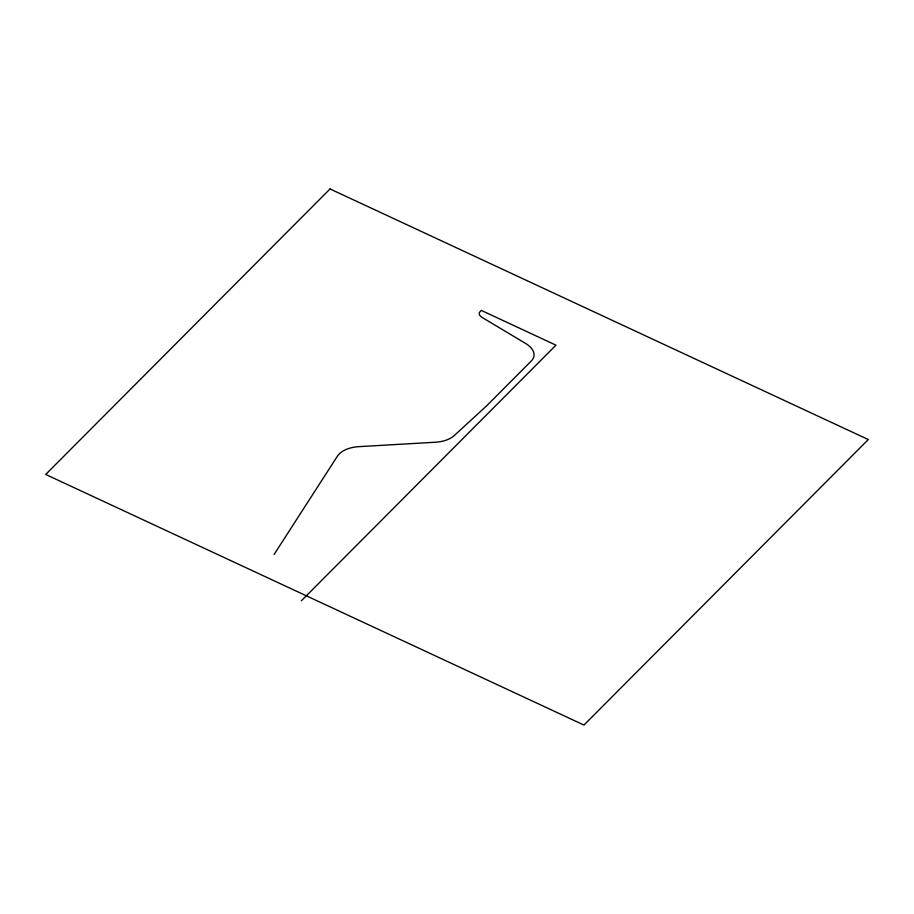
<?xml version="1.0" encoding="UTF-8"?>
<svg xmlns="http://www.w3.org/2000/svg" width="914" height="914" viewBox="0 0 914 914"><rect width="100%" height="100%" fill="white"/><g stroke="black" fill="none" stroke-linecap="round" stroke-linejoin="round"><path stroke-width="1.37" d="M274.097 554.478L337.232 456.44A35.406 20.816 12.7 0 1 359.008 446.649L435.121 442.25A35.406 20.816 12.7 0 0 454.338 435.475L486.328 406.124A35.406 20.816 12.7 0 0 486.876 405.599L530.92 361.373A35.406 20.816 12.7 0 0 532.793 359.099A21.251 12.488 12.7 0 0 525.687 343.493L482.021 317.387A7.084 4.159 12.7 0 1 480.021 311.731L481.335 310.417L555.963 345.161L301.323 600.829M330.045 188.947L45.7 474.446L583.955 725.053L868.3 439.554L330.045 188.947"/></g></svg>
